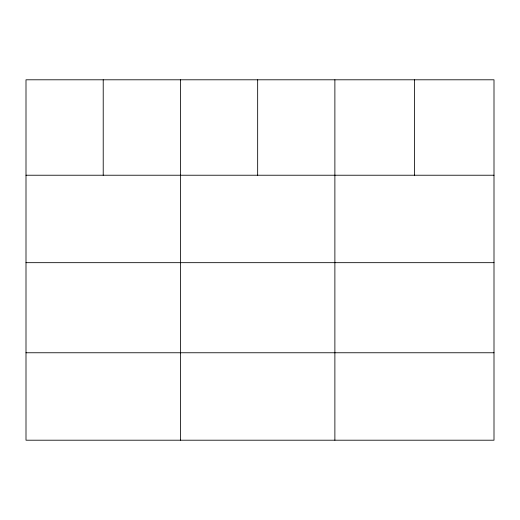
<?xml version="1.0" encoding="UTF-8"?>
<svg xmlns="http://www.w3.org/2000/svg" width="520" height="520" viewBox="0 0 520 520"><rect width="100%" height="100%" fill="white"/><g stroke="black" fill="none" stroke-linecap="round" stroke-linejoin="round"><path stroke-width="0.78" d="M494 262.672L494 79.794L26 79.794L26 440.206L494 440.206L494 262.672L26 262.672M26 175.227L494 175.227M26 352.762L494 352.762M414.44 79.794L414.44 175.227M334.88 79.794L334.88 440.206M257.66 79.794L257.66 175.227M180.44 79.794L180.44 440.206M103.22 79.794L103.22 175.227"/></g></svg>
